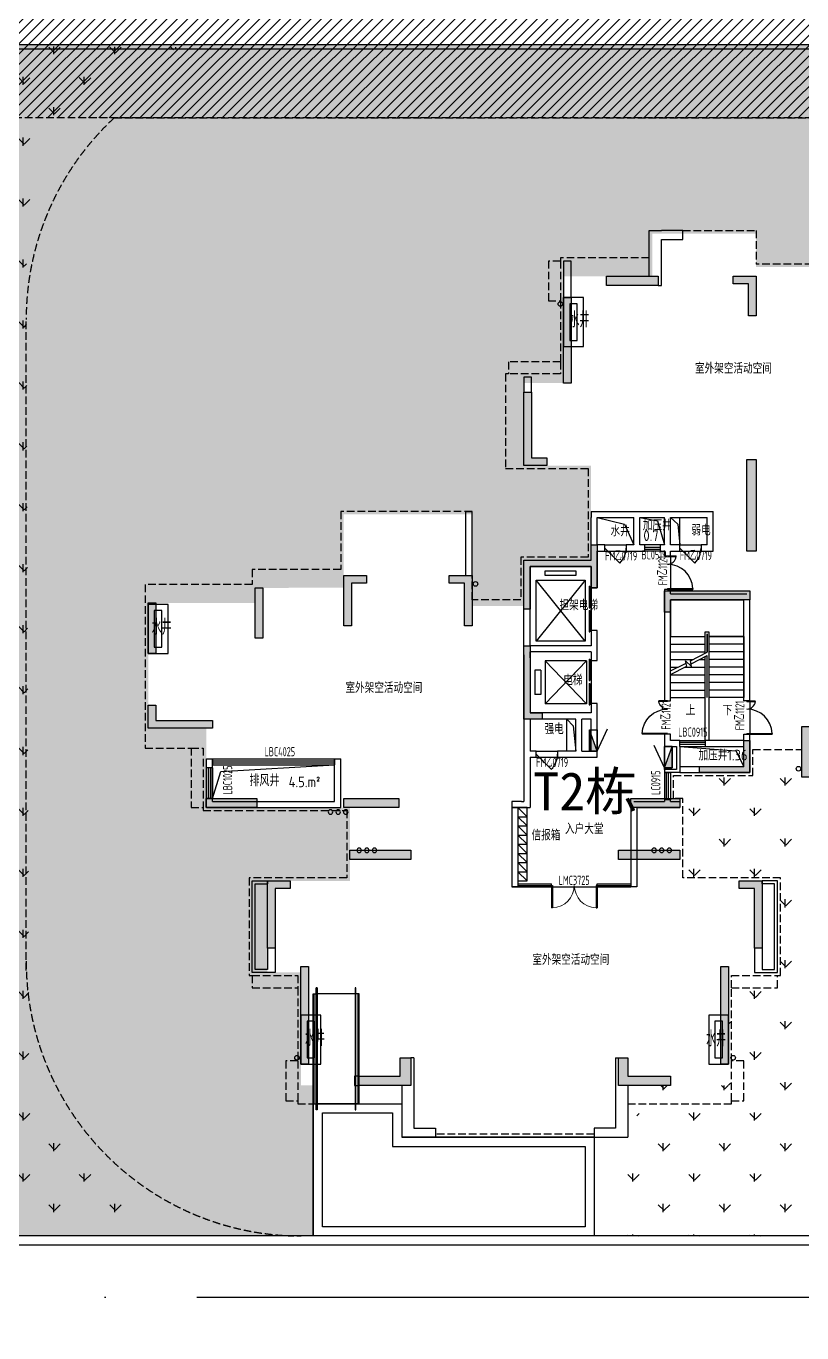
# Model space of a CAD drawing. Header units: millimetres. Extents: x 36720183 to 38160956, y 58934012 to 60388477.
# Drawn here: x 37301680 to 37327080, y 59343914 to 59386710 of the extents above; entities that cross this region are included whole.
import ezdxf

# ---------------------------------------------------------------- set-up
doc = ezdxf.new("R2010")
doc.units = ezdxf.units.MM
doc.header["$LTSCALE"] = 1000
doc.header["$MEASUREMENT"] = 0
for name, pattern in [('ACAD_ISO04W100', [30, 24, -3, 0, -3]), ('DASH', [0.35, 0.25, -0.1]), ('X-A7-L1-PLAN$0$DOTE', [2.42, 2, -0.2, 0.02, -0.2])]:
    doc.linetypes.add(name, pattern=pattern)
for name, color, linetype in [('@ 绿化', 8, 'Continuous'), ('@YL', 2, 'Continuous'), ('@扑救面填充', 8, 'Continuous'), ('@植草板', 8, 'Continuous'), ('C_Wall', 6, 'Continuous'), ('CURTWALL', 4, 'Continuous'), ('DIM_SYMB', 3, 'Continuous'), ('DL_道路中线_支路网_', 4, 'ACAD_ISO04W100'), ('DL_道路红线_支路网_', 1, 'Continuous'), ('EVTR', 2, 'Continuous'), ('j-建筑提资说明', 5, 'Continuous'), ('PUB_DIM', 3, 'Continuous'), ('PUB_TEXT', 7, 'Continuous'), ('RMJM - P1 - P - 120-1$0$文字说明', 7, 'Continuous'), ('S-提资-管井', 30, 'Continuous'), ('STAIR', 2, 'Continuous'), ('TEXT', 1, 'Continuous'), ('WALL', 4, 'Continuous'), ('WINDOW', 2, 'Continuous'), ('WINDOW_TEXT', 3, 'Continuous'), ('X-A4-4F-PLAN$0$水X-EQU', 1, 'Continuous'), ('X-A4-4F-PLAN$0$洞', 5, 'Continuous'), ('X-A7-L1-PLAN$0$dote', 1, 'X-A7-L1-PLAN$0$DOTE'), ('扑救面', 2, 'Continuous'), ('水管', 3, 'DASH'), ('线脚', 6, 'Continuous')]:
    doc.layers.add(name, color=color, linetype=linetype)
doc.styles.add('_TCH_DIM', font='SIMPLEX', dxfattribs={"bigfont": 'GBCBIG'})
doc.styles.add('RMJM - P1 - P - 120-1$0$RMJM_TEXT', font='ARIAL.TTF', dxfattribs={"height": 2.5})
doc.styles.get("Standard").update_dxf_attribs({"font": 'gbenor.shx', "bigfont": 'gbcbig.shx'})
pattern_1 = [(90, (0, 0), (-997.795475, 997.795475), [264.58066, -1731.01015]), (45, (0, 0), (-997.796155, 997.796155), [264.58066, -1146.51615]), (135, (0, 0), (-997.796155, -997.796155), [264.58066, -1146.51615])]

# ---------------------------------------------------------------- blocks, each defined once
blk = doc.blocks.new('SHUIGUAN')
at = {"layer": '水管', "linetype": 'Continuous'}
for centre in [(30008, -25749), (30258, -25749), (30508, -25749)]:
    blk.add_circle(centre, 75, dxfattribs=at)
blk = doc.blocks.new('X-A4-4F-PLAN$0$A$C331B4B6F')
at = {"layer": 'X-A4-4F-PLAN$0$水X-EQU'}
blk.add_hatch(color=256, dxfattribs=at).paths.add_polyline_path([(-208, -272), (258, -439), (-208, -439)])
blk.add_line((-208, -272), (279, -45), dxfattribs=at)
blk.add_lwpolyline([(-208, -272), (-208, -439), (258, -439), (258, -272)], close=True, dxfattribs=at)
at = {"layer": 'X-A4-4F-PLAN$0$洞'}
blk.add_lwpolyline([(-208, -272), (258, -439)], dxfattribs=at)
blk.add_lwpolyline([(-208, -272), (258, -439), (-208, -439)], close=True, dxfattribs=at)
blk = doc.blocks.new('$DorLib2D$00000225')
at = {"color": 0}
for p, q in [((0.475, -0.001), (0.475, 0.752)), ((0.475, 0.752), (0.5, 0.752)), ((0.5, -0.001), (0.5, 0.752)), ((-0.5, 0), (-0.5, 0.252)), ((-0.475, 0.252), (-0.5, 0.252)), ((-0.475, 0), (-0.475, 0.252)), ((-0.475, 0), (-0.5, 0)), ((0.475, -0.001), (0.5, -0.001))]:
    blk.add_line(p, q, dxfattribs=at)
for centre, radius, start, end in [((0.505, -0.002), 0.755, 92.2493, 179.7238), ((-0.501, 0.003), 0.251, 359.7899, 84.0974)]:
    blk.add_arc(centre, radius, start, end, dxfattribs=at)
blk = doc.blocks.new('$DORLIB2D$00000127')
at = {"color": 0, "linetype": 'Continuous'}
for p, q in [((-0.033, 0.795), (-0.533, 0.795)), ((-0.533, 0.795), (-0.533, 0.69)), ((-0.033, 0.69), (-0.533, 0.69)), ((-0.033, 0.795), (-0.033, 0.69)), ((0.033, 0.795), (0.033, 0.69)), ((0.533, 0.795), (0.033, 0.795)), ((0.533, 0.69), (0.033, 0.69)), ((0.533, 0.795), (0.533, 0.69)), ((0.5, 0.5), (-0.5, 0.5))]:
    blk.add_line(p, q, dxfattribs=at)
blk = doc.blocks.new('$DorLib2D$00000114')
at = {"color": 0}
blk.add_line((0.5, 0), (-0.207, 0.707), dxfattribs=at)
blk.add_arc((0.5, 0), 1, 135, 180, dxfattribs=at)
blk = doc.blocks.new('$TCHSYS$WIN2D')
for p, q in [((-0.5, 0.5), (0.5, 0.5)), ((0.5, 0.167), (-0.5, 0.167)), ((0.5, -0.167), (-0.5, -0.167)), ((-0.5, -0.5), (0.5, -0.5))]:
    blk.add_line(p, q)
blk = doc.blocks.new('$DorLib2D$00000002')
for p, q in [((-0.5, 0), (-0.5, 0.4875)), ((-0.475, 0.4875), (-0.5, 0.4875)), ((-0.475, 0), (-0.475, 0.4875)), ((0.475, 0), (0.475, 0.4875)), ((0.475, 0.4875), (0.5, 0.4875)), ((0.5, 0), (0.5, 0.4875)), ((-0.5, 0), (-0.475, 0)), ((0.5, 0), (0.475, 0))]:
    blk.add_line(p, q)
at = {"lineweight": 13}
for centre, start, end in [((-0.4875, 0), 0, 88.53072), ((0.4875, 0), 91.46928, 180)]:
    blk.add_arc(centre, 0.4875, start, end, dxfattribs=at)
blk = doc.blocks.new('S-3')
at = {"layer": 'S-提资-管井'}
for centre in [(1738635, 281226), (1751229, 280132), (1735854, 272058), (1746430, 266004), (1730012, 256539), (1744290, 256539)]:
    blk.add_circle(centre, 75, dxfattribs=at)
blk = doc.blocks.new('A$C4AD8658C')
at = {"layer": 'C_Wall'}
for points in [[(2500, 9500), (4200, 9500), (4200, 9200), (2500, 9200)], [(6650, 9500), (7400, 9500), (7400, 8200), (7150, 8200), (7150, 9250), (6650, 9250)], [(1100, 6000), (1100, 8800), (1350, 8800), (1350, 6000)], [(10400, 8400), (12100, 8400), (12100, 8100), (10400, 8100)], [(13250, 4900), (13250, 7700), (13500, 7700), (13500, 4900)], [(550, 3300), (-200, 3300), (-200, 5700), (50, 5700), (50, 3550), (550, 3550)], [(14800, 4600), (14800, 2200), (14200, 2200), (14200, 2450), (14550, 2450), (14550, 4600)], [(7100, 500), (7100, 3500), (7400, 3500), (7400, 500)], [(-200, 200), (2000, 200), (2000, 700), (2200, 700), (2200, 0), (2200, -700), (2000, -700), (2000, 0), (0, 0), (0, -1400), (-200, -1400)], [(13750, 450), (13100, 450), (13100, -950), (12850, -950), (12850, 700), (13750, 700)], [(15950, 700), (17600, 700), (17600, 450), (15950, 450)], [(-5350, -550), (-5850, -550), (-5850, -1950), (-6100, -1950), (-6100, -300), (-5350, -300)], [(-2150, -1950), (-2150, -550), (-2650, -550), (-2650, -300), (-1900, -300), (-1900, -1950)], [(-9000, -2350), (-9000, -700), (-8750, -700), (-8750, -2350)], [(7200, -1100), (4600, -1100), (4600, -1500), (4400, -1500), (4400, -800), (7200, -800)], [(-12500, -2850), (-12500, -1200), (-12250, -1200), (-12250, -2850)], [(19250, -3550), (19250, -2150), (18750, -2150), (18750, -1900), (19500, -1900), (19500, -3550)], [(400, -5000), (-200, -5000), (-200, -2600), (0, -2600), (0, -4800), (400, -4800)], [(-10400, -5300), (-12500, -5300), (-12500, -4550), (-12250, -4550), (-12250, -5050), (-10400, -5050)], [(19250, -6000), (19250, -4350), (19500, -4350), (19500, -6000)], [(15750, -6400), (15750, -4750), (16000, -4750), (16000, -6400)], [(9650, -6900), (8900, -6900), (8900, -5250), (9150, -5250), (9150, -6650), (9650, -6650)], [(13100, -5250), (13100, -6900), (12350, -6900), (12350, -6650), (12850, -6650), (12850, -5250)], [(7200, -5700), (7200, -6750), (5550, -6750), (5550, -6550), (7000, -6550), (7000, -5700)], [(-10600, -7600), (-8950, -7600), (-8950, -7900), (-10600, -7900)], [(-6100, -7600), (-4300, -7600), (-4300, -7900), (-6100, -7900)], [(3300, -7600), (4900, -7600), (4900, -7900), (3300, -7900)], [(-5900, -9300), (-3900, -9300), (-3900, -9600), (-5900, -9600)], [(2900, -9300), (4900, -9300), (4900, -9600), (2900, -9600)], [(-7850, -10550), (-8350, -10550), (-8350, -12500), (-8600, -12500), (-8600, -10300), (-7850, -10300)], [(7350, -12500), (7350, -10550), (6850, -10550), (6850, -10300), (7600, -10300), (7600, -12500)], [(-7500, -16300), (-7500, -13100), (-7250, -13100), (-7250, -16300)], [(6250, -16300), (6250, -13100), (6500, -13100), (6500, -16300)], [(-3900, -16100), (-3900, -17000), (-5600, -17000), (-5600, -16700), (-4250, -16700), (-4250, -16100)], [(3200, -16100), (3200, -16700), (4600, -16700), (4600, -17000), (2900, -17000), (2900, -16100)]]:
    blk.add_hatch(color=256, dxfattribs=at).paths.add_polyline_path(points)
for points in [[(2500, 9500), (4200, 9500), (4200, 9200), (2500, 9200)], [(6650, 9500), (7400, 9500), (7400, 8200), (7150, 8200), (7150, 9250), (6650, 9250)], [(1100, 6000), (1100, 8800), (1350, 8800), (1350, 6000)], [(10400, 8400), (12100, 8400), (12100, 8100), (10400, 8100)], [(13250, 4900), (13250, 7700), (13500, 7700), (13500, 4900)], [(550, 3300), (-200, 3300), (-200, 5700), (50, 5700), (50, 3550), (550, 3550)], [(14800, 4600), (14800, 2200), (14200, 2200), (14200, 2450), (14550, 2450), (14550, 4600)], [(7100, 500), (7100, 3500), (7400, 3500), (7400, 500)], [(-200, 200), (2000, 200), (2000, 700), (2200, 700), (2200, 0), (2200, -700), (2000, -700), (2000, 0), (0, 0), (0, -1400), (-200, -1400)], [(13750, 450), (13100, 450), (13100, -950), (12850, -950), (12850, 700), (13750, 700)], [(15950, 700), (17600, 700), (17600, 450), (15950, 450)], [(-5350, -550), (-5850, -550), (-5850, -1950), (-6100, -1950), (-6100, -300), (-5350, -300)], [(-2150, -1950), (-2150, -550), (-2650, -550), (-2650, -300), (-1900, -300), (-1900, -1950)], [(-9000, -2350), (-9000, -700), (-8750, -700), (-8750, -2350)], [(7200, -1100), (4600, -1100), (4600, -1500), (4400, -1500), (4400, -800), (7200, -800)], [(-12500, -2850), (-12500, -1200), (-12250, -1200), (-12250, -2850)], [(19250, -3550), (19250, -2150), (18750, -2150), (18750, -1900), (19500, -1900), (19500, -3550)], [(400, -5000), (-200, -5000), (-200, -2600), (0, -2600), (0, -4800), (400, -4800)], [(-10400, -5300), (-12500, -5300), (-12500, -4550), (-12250, -4550), (-12250, -5050), (-10400, -5050)], [(19250, -6000), (19250, -4350), (19500, -4350), (19500, -6000)], [(15750, -6400), (15750, -4750), (16000, -4750), (16000, -6400)], [(9650, -6900), (8900, -6900), (8900, -5250), (9150, -5250), (9150, -6650), (9650, -6650)], [(13100, -5250), (13100, -6900), (12350, -6900), (12350, -6650), (12850, -6650), (12850, -5250)], [(7200, -5700), (7200, -6750), (5550, -6750), (5550, -6550), (7000, -6550), (7000, -5700)], [(-10600, -7600), (-8950, -7600), (-8950, -7900), (-10600, -7900)], [(-6100, -7600), (-4300, -7600), (-4300, -7900), (-6100, -7900)], [(3300, -7600), (4900, -7600), (4900, -7900), (3300, -7900)], [(-5900, -9300), (-3900, -9300), (-3900, -9600), (-5900, -9600)], [(2900, -9300), (4900, -9300), (4900, -9600), (2900, -9600)], [(-7850, -10550), (-8350, -10550), (-8350, -12500), (-8600, -12500), (-8600, -10300), (-7850, -10300)], [(7350, -12500), (7350, -10550), (6850, -10550), (6850, -10300), (7600, -10300), (7600, -12500)], [(-7500, -16300), (-7500, -13100), (-7250, -13100), (-7250, -16300)], [(6250, -16300), (6250, -13100), (6500, -13100), (6500, -16300)], [(-3900, -16100), (-3900, -17000), (-5600, -17000), (-5600, -16700), (-4250, -16700), (-4250, -16100)], [(3200, -16100), (3200, -16700), (4600, -16700), (4600, -17000), (2900, -17000), (2900, -16100)]]:
    blk.add_lwpolyline(points, close=True, dxfattribs=at)
blk = doc.blocks.new('T2T3scpm')
at = {"color": 6}
for p, q in [((126875, 35156), (127715, 35156)), ((127715, 35089), (126875, 35089)), ((127715, 35022), (126875, 35022)), ((126875, 34956), (127715, 34956)), ((121576, 32956), (121876, 32656)), ((121576, 32656), (121876, 32356)), ((121576, 32656), (121876, 32656)), ((121576, 32356), (121876, 32056)), ((121576, 32356), (121876, 32356)), ((121576, 32056), (121876, 31756)), ((121576, 32056), (121876, 32056)), ((121576, 31756), (121876, 31456)), ((121576, 31756), (121876, 31756)), ((121576, 31456), (121876, 31156)), ((121576, 31456), (121876, 31456)), ((121576, 31156), (121876, 30856)), ((121576, 31156), (121876, 31156)), ((121576, 30856), (121876, 30556)), ((121576, 30856), (121876, 30856))]:
    blk.add_line(p, q, dxfattribs=at)
at = {"color": 6, "extrusion": (0, 0, -1)}
for p, q in [((126375, 34106), (126375, 33206)), ((126442, 33206), (126442, 34106)), ((126509, 33206), (126509, 34106)), ((126575, 34106), (126575, 33206))]:
    blk.add_line(p, q, dxfattribs=at)
at = {"color": 6}
blk.add_lwpolyline([(121876, 32956), (121576, 32956), (121576, 30556), (121876, 30556), (121876, 32956)], dxfattribs=at)
at = {"layer": '@YL', "color": 6, "ltscale": 0.2}
blk.add_lwpolyline([(111576, 33256), (111856, 34137), (115575, 34351)], dxfattribs=at)
at = {"layer": 'CURTWALL', "color": 6}
for p, q in [((111376, 34256), (111376, 33256)), ((111576, 34256), (111376, 34256)), ((111442, 34256), (111442, 33256)), ((111509, 34256), (111509, 33256)), ((111576, 34551), (115575, 34551)), ((111576, 34551), (111576, 34351)), ((111576, 34484), (115575, 34484)), ((111576, 34418), (115575, 34418)), ((111576, 34351), (115575, 34351)), ((111576, 34256), (111576, 33256)), ((115575, 34551), (115575, 34351)), ((111576, 33256), (111376, 33256))]:
    blk.add_line(p, q, dxfattribs=at)
at = {"layer": 'DIM_SYMB', "color": 6}
for points in [[(128375, 36431, 0, 0, 0), (128375, 39156, 0, 0, 0), (127175, 39156, 0, 0, 0), (127175, 38106, 80, 0, 0), (127175, 37806, 0, 0, 0)], [(127175, 36431, 0, 0, 0), (127175, 37256, 80, 0, 0), (127175, 37556, 0, 0, 0)]]:
    blk.add_lwpolyline(points, format="xyseb", dxfattribs=at)
at = {"layer": 'EVTR', "color": 6}
for p, q in [((122475, 40556), (122475, 40706)), ((122475, 40706), (123475, 40706)), ((123475, 40706), (123475, 40556)), ((122175, 38406), (122175, 40406)), ((122175, 40406), (123775, 40406)), ((123775, 40406), (122175, 38406)), ((123775, 38406), (122175, 40406)), ((123475, 40556), (122475, 40556)), ((123775, 40406), (123775, 38406)), ((123775, 38406), (122175, 38406)), ((122475, 37756, 9375), (123825, 36356, 9375)), ((123825, 37756, 9375), (122475, 36356, 9375)), ((123825, 37756, 9375), (122475, 37756, 9375)), ((122475, 37756, 9375), (122475, 36356, 9375)), ((123825, 37756, 9375), (123825, 36356, 9375)), ((122131, 37456, 9375), (122131, 36656, 9375)), ((122331, 37456, 9375), (122131, 37456, 9375)), ((122331, 37456, 9375), (122331, 36656, 9375)), ((122331, 36656, 9375), (122131, 36656, 9375)), ((123825, 36356, 9375), (122475, 36356, 9375))]:
    blk.add_line(p, q, dxfattribs=at)
at = {"layer": 'PUB_DIM', "color": 6}
for points in [[(124175, 42456), (125071, 42233), (125375, 41556)], [(125575, 42456), (126146, 42348), (126375, 41556)], [(126575, 42456), (126813, 42233), (126875, 41556)], [(123175, 35854), (123385, 35632), (123475, 34806)], [(126875, 34956), (128709, 34809), (128975, 34306)]]:
    blk.add_lwpolyline(points, dxfattribs=at)
at = {"layer": 'STAIR', "color": 6}
for p, q in [((126575, 41201), (126575, 40101)), ((128975, 39756), (126575, 39756)), ((126575, 39756), (126575, 38556)), ((128975, 38556), (128975, 39756)), ((126575, 37429), (126575, 38556)), ((126575, 38556), (127715, 38556)), ((126575, 38556), (127715, 38556)), ((127775, 38045), (127775, 38646)), ((127775, 38646), (127775, 38646)), ((127775, 38646), (127775, 38045)), ((127775, 38045), (127775, 38556)), ((128975, 38556), (127835, 38556)), ((127835, 38556), (128975, 38556)), ((128975, 38556), (128975, 36556)), ((126575, 38306), (127715, 38306)), ((128975, 38306), (127835, 38306)), ((126575, 38056), (127715, 38056)), ((126575, 37806), (127310, 37806)), ((126575, 37429), (127085, 37690)), ((127106, 37589), (127069, 37764)), ((127069, 37764), (127266, 37581)), ((127227, 37763), (127775, 38045)), ((127266, 37581), (127227, 37763)), ((127249, 37662), (127775, 37932)), ((127529, 37806), (127715, 37806)), ((127775, 36556), (127775, 37932)), ((128975, 38056), (127835, 38056)), ((128975, 37806), (127835, 37806)), ((126575, 37317), (127106, 37589)), ((126575, 37556), (126822, 37556)), ((126575, 36556), (126575, 37317)), ((126575, 37306), (127715, 37306)), ((127041, 37556), (127715, 37556)), ((128975, 37556), (127835, 37556)), ((128975, 37306), (127835, 37306)), ((126575, 37056), (127715, 37056)), ((126575, 36806), (127715, 36806)), ((128975, 37056), (127835, 37056)), ((128975, 36806), (127835, 36806)), ((126575, 36556), (127715, 36556)), ((127775, 36556), (127775, 36556)), ((128975, 36556), (127835, 36556)), ((129175, 36456), (129176, 35356)), ((122675, 30356), (124175, 30356))]:
    blk.add_line(p, q, dxfattribs=at)
at = {"layer": 'WALL', "color": 6}
for p, q in [((125875, 50356), (125875, 51856)), ((125875, 51856), (126275, 51856)), ((126975, 51856), (126275, 51856)), ((126975, 51556), (126975, 51856)), ((126275, 50056), (126275, 51556)), ((126275, 51556), (126975, 51556)), ((123076, 50856), (123075, 49656)), ((123325, 50856), (123076, 50856)), ((123325, 49656), (123325, 50856)), ((119875, 40555), (119875, 42655)), ((119875, 42655), (120075, 42655)), ((120075, 40555), (120075, 42655)), ((123975, 42656), (124075, 42656)), ((123975, 42656), (123975, 42456)), ((123975, 42456), (123975, 42456)), ((123975, 41456), (123975, 42456)), ((124075, 42656), (125375, 42656)), ((124175, 41556), (124175, 42456)), ((124175, 42456), (125375, 42456)), ((125375, 42656), (126475, 42656)), ((125375, 41556), (125375, 42456)), ((125575, 42456), (126375, 42456)), ((125575, 41556), (125575, 42456)), ((126375, 41556), (126375, 42456)), ((126475, 42656), (127975, 42656)), ((126575, 41556), (126575, 42456)), ((126575, 42456), (127775, 42456)), ((126875, 41556), (126875, 42456)), ((127775, 41556), (127775, 42456)), ((127975, 41356), (127975, 42656)), ((124423, 41556), (124175, 41556)), ((124423, 41356), (124423, 41556)), ((125375, 41556), (125123, 41556)), ((125123, 41556), (125123, 41356)), ((125731, 41556), (125575, 41556)), ((125731, 41356), (125731, 41556)), ((126375, 41556), (126231, 41556)), ((126231, 41556), (126231, 41356)), ((126875, 41556), (126575, 41556)), ((126875, 41356), (126875, 41556)), ((127775, 41556), (127575, 41556)), ((127575, 41556), (127575, 41356)), ((123975, 41056), (123975, 41456)), ((124175, 41356), (124423, 41356)), ((124175, 40948), (124175, 41356)), ((125123, 41356), (125475, 41356)), ((125475, 41356), (125731, 41356)), ((126231, 41356), (126375, 41356)), ((126375, 41356), (126375, 41201)), ((126375, 41201), (126575, 41201)), ((126575, 41356), (126875, 41356)), ((126575, 41201), (126575, 41356)), ((127575, 41356), (127975, 41356)), ((121775, 41056), (123975, 41056)), ((121775, 38156), (121775, 41056)), ((121975, 40856), (123975, 40856)), ((121975, 38256), (121975, 40856)), ((123975, 40856), (123975, 40156)), ((124175, 40156), (124175, 40956)), ((123975, 40156), (124175, 40156)), ((126575, 40101), (126375, 40101)), ((126375, 40101), (126375, 39856)), ((126375, 39856), (126375, 36456)), ((126575, 39956), (126575, 40101)), ((126575, 39956), (129075, 39956)), ((126575, 39756), (128975, 39756)), ((126575, 36456), (126575, 39756)), ((128975, 36656), (128975, 39756)), ((129175, 36456), (129175, 39756)), ((124175, 38756), (123975, 38756)), ((123975, 38756), (123975, 38256)), ((124175, 38156), (124175, 38756)), ((127715, 38014), (127715, 38706)), ((127715, 38706), (127835, 38706)), ((127835, 38706), (127835, 35156)), ((121775, 37956), (121775, 38156)), ((123975, 38256), (121975, 38256)), ((124175, 37767), (124175, 38156)), ((121775, 37956), (121775, 35956)), ((123975, 38056), (121975, 38056)), ((121975, 37856), (121975, 38056)), ((121975, 37845), (121975, 36056)), ((123975, 38056), (123975, 37767)), ((123975, 37767), (124175, 37767)), ((127715, 35156), (127715, 37902)), ((126375, 36456), (126575, 36456)), ((128975, 36456), (128975, 36656)), ((129175, 36456), (128975, 36456)), ((121775, 35956), (121775, 33156)), ((123575, 36056), (121975, 36056)), ((123975, 36056), (123575, 36056)), ((124175, 36367), (123975, 36367)), ((123975, 36367), (123975, 36056)), ((124175, 35947), (124175, 36367)), ((124175, 34706), (124175, 35956)), ((123475, 35856), (121975, 35856)), ((121975, 35856), (121975, 34806)), ((123175, 34806), (123175, 35856)), ((123475, 34806), (123475, 35856)), ((123975, 35856), (123675, 35856)), ((123675, 34806), (123675, 35856)), ((123975, 34806), (123975, 35856)), ((126375, 35356), (126375, 34956)), ((126575, 35356), (126375, 35356)), ((126575, 35156), (126575, 35356)), ((126875, 35156), (126575, 35156)), ((126875, 34956), (126875, 35156)), ((128975, 35156), (127715, 35156)), ((127715, 35156), (127715, 34956)), ((128975, 35356), (129175, 35356)), ((128975, 35156), (128975, 35356)), ((129175, 35056), (129175, 35356)), ((122175, 34806), (121975, 34806)), ((122175, 34606), (122175, 34806)), ((123475, 34806), (122875, 34806)), ((122875, 34806), (122875, 34606)), ((123675, 34806), (123975, 34806)), ((124175, 34606), (124175, 34706)), ((126375, 34956), (126775, 34956)), ((127715, 34956), (128975, 34956)), ((128975, 34306), (128975, 34956)), ((129175, 34106), (129175, 35056)), ((111376, 32956), (111376, 34551)), ((111376, 34551), (111576, 34551)), ((111576, 33156), (111576, 34551)), ((115575, 33156), (115575, 34551)), ((115575, 34551), (115775, 34551)), ((115775, 32956), (115775, 34551)), ((121975, 34606), (122175, 34606)), ((121975, 34606), (121975, 32956)), ((122875, 34606), (123575, 34606)), ((123575, 34606), (123975, 34606)), ((123975, 34606), (124175, 34606)), ((126875, 34306), (128975, 34306)), ((126875, 34306), (126875, 34106)), ((126375, 34206), (126375, 34106)), ((126375, 34106), (126375, 34106)), ((126375, 34106), (126575, 34106)), ((126575, 34106), (126375, 34106)), ((126375, 34106), (126575, 34106)), ((126575, 34106), (126575, 34106)), ((126875, 34106), (129175, 34106)), ((111376, 32956), (115775, 32956)), ((111576, 33156), (115575, 33156)), ((121475, 33156), (121375, 33156)), ((121375, 33156), (121375, 32956)), ((121375, 32956), (121975, 32956)), ((121375, 32956), (121375, 30356)), ((121575, 32956), (121375, 32956)), ((121697, 33156), (121475, 33156)), ((121575, 32956), (121697, 32956)), ((121575, 32956), (121575, 30356)), ((121697, 33156), (121775, 33156)), ((125275, 32956), (125275, 30356)), ((125475, 32956), (125275, 32956)), ((125375, 33156), (126375, 33156)), ((125475, 32956), (126475, 32956)), ((125475, 32956), (125475, 30356)), ((126575, 33206), (126375, 33206)), ((126375, 33206), (126375, 33156)), ((126475, 32956), (126875, 32956)), ((126575, 33156), (126575, 33206)), ((126575, 33156), (126875, 33156)), ((126875, 33156), (126875, 32956)), ((112875, 30556), (113375, 30556)), ((112875, 27556), (112875, 30556)), ((112975, 30456), (113375, 30456)), ((112975, 27656), (112975, 30456)), ((113375, 30556), (113375, 30456)), ((130076, 30556), (129576, 30556)), ((129576, 30456), (129576, 30556)), ((129976, 30456), (129576, 30456)), ((129976, 27656), (129976, 30456)), ((130076, 27556), (130076, 30556)), ((121575, 30356), (121375, 30356)), ((125475, 30356), (125275, 30356)), ((113375, 28356), (113375, 27656)), ((113625, 28356), (113375, 28356)), ((113625, 28356), (113625, 27556)), ((129325, 28356), (129325, 27556)), ((129575, 28356), (129325, 28356)), ((129575, 28356), (129575, 27656)), ((113625, 27556), (112875, 27556)), ((113375, 27656), (112975, 27656)), ((129325, 27556), (130076, 27556)), ((129575, 27656), (129976, 27656)), ((118175, 24756), (118075, 24756)), ((118175, 24756), (118175, 22456)), ((124775, 24756), (124775, 22456)), ((124775, 24756), (124876, 24756)), ((117775, 23856), (117775, 22156)), ((125175, 23856), (125175, 22156)), ((118175, 22456), (118875, 22456)), ((118875, 22456), (118875, 22156)), ((124775, 22456), (124075, 22456)), ((124075, 22456), (124075, 22156)), ((118875, 22156), (117775, 22156)), ((124075, 22156), (125175, 22156))]:
    blk.add_line(p, q, dxfattribs=at)
for points in [[(123076, 48056), (123726, 48056), (123726, 49656), (123076, 49656)], [(123273, 48256), (123523, 48256), (123523, 49456), (123273, 49456)], [(109475, 38006), (110125, 38006), (110125, 39606), (109475, 39606)], [(109673, 38206), (109923, 38206), (109923, 39406), (109673, 39406)], [(126775, 34956), (126775, 34206), (126375, 34206), (126375, 34956)], [(114475, 24556), (115125, 24556), (115125, 26156), (114475, 26156)], [(127826, 24556), (128476, 24556), (128476, 26156), (127826, 26156)], [(114673, 24756), (114923, 24756), (114923, 25956), (114673, 25956)], [(128023, 24756), (128273, 24756), (128273, 25956), (128023, 25956)]]:
    blk.add_lwpolyline(points, close=True, dxfattribs=at)
for points in [[(126175, 50056), (126275, 50056)], [(122025, 46556), (122025, 47056), (121776, 47056), (121776, 46556)], [(126875, 34956), (126875, 34106), (126575, 34106)], [(116375, 24156), (116226, 24156), (116226, 23856), (116375, 23856)]]:
    blk.add_lwpolyline(points, dxfattribs=at)
at = {"layer": 'WINDOW', "color": 6}
for p, q in [((124423, 41556), (125123, 41556)), ((126875, 41556), (127575, 41556)), ((124423, 41356), (125123, 41356)), ((126875, 41356), (127575, 41356)), ((122175, 34806), (122875, 34806)), ((122175, 34606), (122875, 34606)), ((122675, 30356), (122675, 30456)), ((124175, 30356), (124175, 30456))]:
    blk.add_line(p, q, dxfattribs=at)
at = {"layer": 'WINDOW', "color": 6, "linetype": 'DASH'}
blk.add_line((124076, 22256), (118876, 22256), dxfattribs=at)
for points in [[(122975, 50856), (122575, 50856), (122575, 49556), (122975, 49556)], [(122975, 47556), (121275, 47556), (121275, 47156)], [(110875, 34906), (110875, 32956), (111275, 32956)], [(112875, 27456), (112875, 27056), (114375, 27056)], [(128575, 27056), (130075, 27056), (130075, 27456)], [(114375, 24656), (113975, 24656), (113975, 23356), (114375, 23356)], [(128575, 23356), (128975, 23356), (128975, 24656), (128575, 24656)]]:
    blk.add_lwpolyline(points, dxfattribs=at)
at = {"layer": 'WINDOW', "color": 6}
for points in [[(121375, 32956), (121375, 30356), (122675, 30356)], [(121576, 30456), (122675, 30456)], [(121576, 30406), (122675, 30406)], [(124175, 30456), (125275, 30456)], [(124175, 30406), (125275, 30406)], [(124175, 30356), (125275, 30356)]]:
    blk.add_lwpolyline(points, dxfattribs=at)
at = {"layer": 'X-A7-L1-PLAN$0$dote', "color": 6, "linetype": 'ByBlock'}
for p, q in [((115000, 27056), (114975, 27056)), ((114975, 23256), (114975, 27056)), ((116276, 27056), (116251, 27056)), ((114875, 23256), (114875, 26856)), ((114875, 26856), (114975, 26856)), ((114905, 23256), (114905, 26856)), ((116251, 26856), (115000, 26856)), ((116376, 26856), (116276, 26856)), ((116345, 23256), (116346, 26856)), ((116375, 23256), (116376, 26856)), ((114875, 23256), (114975, 23256)), ((116251, 23256), (115000, 23256)), ((116375, 23256), (116276, 23256))]:
    blk.add_line(p, q, dxfattribs=at)
for points in [[(115000, 27056), (115000, 23057), (114975, 23057), (114975, 27056)], [(116251, 27056), (116251, 23057), (116276, 23057), (116276, 27056)]]:
    blk.add_lwpolyline(points, dxfattribs=at)
at = {"layer": '线脚', "color": 6, "linetype": 'DASH'}
for points in [[(126975, 51855), (129375, 51855), (129375, 50755)], [(125875, 50956), (122975, 50956), (122975, 50856)], [(122975, 50856), (122975, 49556)], [(131575, 50755), (129375, 50755)], [(122975, 49556), (122975, 47556)], [(122975, 47556), (122975, 47156), (121275, 47156)], [(121175, 47156), (121175, 44056), (123875, 44056), (123875, 41156), (121675, 41156), (121675, 39756), (120075, 39756), (120075, 42656), (115775, 42656), (115775, 40756), (112875, 40756), (112875, 40256), (109375, 40256), (109375, 34906), (110875, 34906)], [(110875, 34906), (111275, 34906), (111275, 32956)], [(130075, 27456), (130175, 27456), (130175, 30656), (126975, 30656), (126975, 33256), (126675, 33256), (126675, 34006), (129275, 34006), (129275, 34856), (130876, 34856)], [(111275, 32956), (111275, 32856), (115975, 32856), (115975, 30656), (112775, 30656), (112775, 27456)], [(112875, 27456), (114375, 27456), (114375, 27056)], [(128575, 27056), (128575, 27456), (130075, 27456)], [(114375, 27056), (114375, 24656)], [(128575, 24656), (128575, 27056)], [(114375, 24656), (114375, 23356)], [(128575, 23356), (128575, 24656)], [(114375, 23356), (114375, 23256), (117775, 23256)], [(125175, 23256), (128575, 23256), (128575, 23356)]]:
    blk.add_lwpolyline(points, dxfattribs=at)
at = {"layer": '线脚', "color": 6}
for points in [[(121275, 47156), (121175, 47156)], [(112775, 27456), (112875, 27456)]]:
    blk.add_lwpolyline(points, dxfattribs=at)
at = {"color": 6, "extrusion": (0, 0, -1), "zscale": -1}
for p in [(-145949, 58561), (-146890, 57304), (-156544, 57304)]:
    blk.add_blockref('SHUIGUAN', p, dxfattribs=at)
at = {"layer": 'S-提资-管井', "color": 6}
blk.add_blockref('S-3', (-1615665, -231777), dxfattribs=at)
at = {"layer": 'WINDOW', "color": 6}
blk.add_blockref('A$C4AD8658C', (121975, 40856), dxfattribs=at)
at = {"layer": 'WINDOW', "color": 6, "xscale": -500, "yscale": 200, "zscale": -500}
blk.add_blockref('$TCHSYS$WIN2D', (125981, 41456), dxfattribs=at)
at = {"layer": 'WINDOW', "color": 6}
for name, p, xscale, yscale, zscale, rotation in [('$DorLib2D$00000114', (124773, 41456), 700.0000000000001, 700.0000000000001, -700.0000000000001, 180), ('$DorLib2D$00000225', (126479, 40651), 1100, 1100, 1100, 270), ('$DorLib2D$00000114', (127225, 41456), 700.0000000000001, 700.0000000000001, -700.0000000000001, 180), ('$DORLIB2D$00000127', (124075, 39456), 1400, 200, 1400, 90), ('$DORLIB2D$00000127', (124075, 37067), 1400, 200, 1400, 90), ('$DorLib2D$00000225', (126475, 35906), -1100, 1100, -1100, 90), ('$DorLib2D$00000225', (129075, 35906), 1100, 1100, -1100, 270), ('$DorLib2D$00000114', (122525, 34706), 700.0000000000001, 700.0000000000001, -700.0000000000001, 180), ('$DorLib2D$00000002', (123425, 30406), 1500, 1500, -1500, 180)]:
    blk.add_blockref(name, p, dxfattribs=dict(at, xscale=xscale, yscale=yscale, zscale=zscale, rotation=rotation))
at = {"layer": 'X-A4-4F-PLAN$0$水X-EQU', "color": 6, "yscale": 1.5, "zscale": 1.5}
for p, xscale, rotation in [((124584, 35118), -1.500000000043358, 269.999564361997), ((125967, 34568), 1.5, 90)]:
    blk.add_blockref('X-A4-4F-PLAN$0$A$C331B4B6F', p, dxfattribs=dict(at, xscale=xscale, rotation=rotation))
at = {"layer": 'j-建筑提资说明', "color": 6, "insert": (114070, 33972), "char_height": 350, "width": 1209.23, "attachment_point": 1}
blk.add_mtext('4.5.m²', dxfattribs=at)
at = {"layer": 'PUB_TEXT', "color": 6, "style": '_TCH_DIM', "width": 0.705882}
for p in [(123266, 48682), (109586, 38614), (114607, 25149), (127740, 25131)]:
    blk.add_text('水井', height=511.8, dxfattribs=at).set_placement(p)
at = {"layer": 'PUB_TEXT', "color": 6, "style": '_TCH_DIM'}
for s, p in [('上', (127071, 35976)), ('下', (128281, 35976))]:
    blk.add_text(s, height=338, dxfattribs=at).set_placement(p)
at = {"layer": 'PUB_TEXT', "color": 6}
blk.add_text('排风井', height=385.8, dxfattribs=at).set_placement((112788, 33653))
at = {"layer": 'RMJM - P1 - P - 120-1$0$文字说明', "color": 6, "insert": (125488, 34114), "char_height": 1250, "width": 25500, "attachment_point": 3, "style": 'RMJM - P1 - P - 120-1$0$RMJM_TEXT'}
blk.add_mtext('{\\fSimSun|b0|i0|c134|p2;T2栋}', dxfattribs=at)
at = {"layer": 'TEXT', "color": 6}
for s, p in [('室外架空活动空间', (127375, 47168)), ('加压井', (125668, 42032)), ('水井', (124611, 41841)), ('0.7', (125688, 41687)), ('弱电', (127258, 41870)), ('担架电梯', (122941, 39416, -9375)), ('电梯', (123064, 36959)), ('室外架空活动空间', (115930, 36707)), ('强电', (122448, 35358)), ('加压井1.36', (127490, 34497)), ('信报箱', (122024, 31880)), ('入户大堂', (123121, 32089)), ('室外架空活动空间', (122052, 27802))]:
    blk.add_text(s, height=350, dxfattribs=at).set_placement(p)
at = {"layer": 'WINDOW_TEXT', "color": 6, "width": 0.7}
for s, p in [('FM乙0719', (124435, 41046)), ('BC0519', (125625, 41082)), ('FM乙0719', (126882, 41061)), ('LBC0915', (126827, 35278, -131250)), ('LBC4025', (113283, 34636)), ('FM乙0719', (122174, 34286)), ('LMC3725', (122911, 30424))]:
    blk.add_text(s, height=300, dxfattribs=at).set_placement(p)
for s, p in [('FM乙1121', (126472, 40233)), ('FM乙1121', (126580, 35506)), ('FM乙1121', (128993, 35491)), ('LBC1025', (112222, 33384)), ('LC0915', (126241, 33373))]:
    blk.add_text(s, height=300, rotation=90, dxfattribs=at).set_placement(p)

msp = doc.modelspace()

# ---------------------------------------------------------------- hatches: boundary and pattern name
at = {"layer": '@ 绿化', "linetype": 'Continuous'}
h = msp.add_hatch(dxfattribs=at)
h.set_pattern_fill('GRASS', color=256, scale=500, style=0)
h.set_pattern_definition(pattern_1)
edge = h.paths.add_edge_path()
edge.add_line((37217119, 59335836), (37223932, 59334517))
edge.add_arc((37228396, 59335084), 4500, 35.7009, 187.2319, ccw=False)
edge.add_arc((37218578, 59342300), 14233, 341.1851, 390.8676)
edge.add_arc((37240470, 59355385), 11272, 113.8005, 210.8676, ccw=False)
edge.add_arc((37232079, 59374411), 9522, 293.8005, 402.5476)
edge.add_arc((37239934, 59387295), 6500, 90, 262.5783, ccw=False)
edge.add_line((37239934, 59393795), (37254746, 59386274))
edge.add_line((37254746, 59386274), (37257980, 59389006))
edge.add_line((37257980, 59389006), (37261065, 59391356))
edge.add_line((37261065, 59391356), (37268225, 59392102))
edge.add_line((37268225, 59392102), (37268225, 59394602))
edge.add_line((37268225, 59394602), (37308225, 59394602))
edge.add_line((37308225, 59394602), (37308225, 59392102))
edge.add_line((37308225, 59392102), (37316309, 59392102))
edge.add_line((37316309, 59392102), (37311741, 59396635))
edge.add_line((37311741, 59396635), (37284849, 59397181))
edge.add_line((37284849, 59397181), (37284849, 59402782))
edge.add_line((37284849, 59402782), (37310149, 59402316))
edge.add_line((37310149, 59402316), (37312700, 59402159))
edge.add_arc((37305436, 59385237), 18416, 34.8847, 66.7682, ccw=False)
edge.add_arc((37326650, 59400027), 7445, 214.8847, 238.0961)
edge.add_arc((37328376, 59402800), 10712, 238.0961, 267.1565)
edge.add_line((37327845, 59392102), (37327845, 59394602))
edge.add_line((37327845, 59394602), (37357845, 59394602))
edge.add_line((37357845, 59394602), (37357845, 59392102))
edge.add_line((37357845, 59392102), (37364847, 59392102))
edge.add_line((37364847, 59392102), (37360783, 59396039))
edge.add_line((37360783, 59396039), (37333926, 59396576))
edge.add_line((37333926, 59396576), (37333926, 59402177))
edge.add_line((37333926, 59402177), (37359226, 59401711))
edge.add_line((37359226, 59401711), (37360821, 59401687))
edge.add_arc((37360146, 59393500), 8214, 36.6623, 85.287, ccw=False)
edge.add_arc((37377160, 59403827), 11750, 207.4772, 266.2102)
edge.add_line((37376383, 59392102), (37378551, 59392102))
edge.add_line((37378551, 59392102), (37381959, 59392772))
edge.add_line((37381959, 59392772), (37382925, 59406963))
edge.add_line((37382925, 59406963), (37234493, 59409016))
edge.add_line((37234493, 59409016), (37217119, 59335836))
h = msp.add_hatch(dxfattribs=at)
h.set_pattern_fill('GRASS', color=256, scale=500, style=0)
h.set_pattern_definition(pattern_1)
h.paths.add_polyline_path([(37292680, 59386102), (37306680, 59386018), (37303437, 59384344), (37301680, 59380766), (37301776, 59352018), (37306703, 59347168), (37291712, 59347088), (37297680, 59352423), (37297680, 59380766)])
h = msp.add_hatch(dxfattribs=at)
h.set_pattern_fill('GRASS', color=256, scale=500, style=0)
h.set_pattern_definition(pattern_1)
edge = h.paths.add_edge_path()
edge.add_line((37311079, 59347087), (37301680, 59347087))
edge.add_line((37301680, 59347087), (37301680, 59386102))
edge.add_line((37301680, 59386102), (37376605, 59386102))
edge.add_line((37376605, 59386102), (37376605, 59386102))
edge.add_line((37376605, 59386102), (37376918, 59386102))
edge.add_arc((37376918, 59377103), 8999, 59.9604, 90.0011, ccw=False)
edge.add_line((37381423, 59384893), (37380990, 59378518))
edge.add_line((37380990, 59378518), (37353317, 59378518))
edge.add_line((37353317, 59378518), (37353290, 59379918))
edge.add_line((37353290, 59379918), (37349890, 59379918))
edge.add_line((37349890, 59379918), (37349890, 59378818))
edge.add_line((37349890, 59378818), (37346690, 59378818))
edge.add_line((37346690, 59378818), (37346662, 59377418))
edge.add_line((37346662, 59377418), (37343789, 59377418))
edge.add_line((37343789, 59377418), (37343804, 59374118))
edge.add_line((37343804, 59374118), (37342489, 59374118))
edge.add_line((37342489, 59374118), (37342490, 59371219))
edge.add_line((37342490, 59371219), (37344690, 59371218))
edge.add_line((37344690, 59371218), (37344690, 59369718))
edge.add_line((37344690, 59369718), (37339689, 59369718))
edge.add_line((37339689, 59369718), (37339689, 59367118))
edge.add_line((37339689, 59367118), (37335781, 59367118))
edge.add_line((37335781, 59367118), (37335780, 59369718))
edge.add_line((37335780, 59369718), (37330780, 59369718))
edge.add_line((37330780, 59369718), (37330780, 59371218))
edge.add_line((37330780, 59371218), (37332980, 59371218))
edge.add_line((37332980, 59371218), (37332980, 59374118))
edge.add_line((37332980, 59374118), (37331680, 59374118))
edge.add_line((37331680, 59374118), (37331681, 59377418))
edge.add_line((37331681, 59377418), (37328780, 59377418))
edge.add_line((37328780, 59377418), (37328780, 59378818))
edge.add_line((37328780, 59378818), (37325580, 59378818))
edge.add_line((37325580, 59378818), (37325580, 59379918))
edge.add_line((37325580, 59379918), (37322180, 59379918))
edge.add_line((37322180, 59379918), (37322180, 59378518))
edge.add_line((37322180, 59378518), (37319280, 59378518))
edge.add_line((37319280, 59378518), (37319280, 59375018))
edge.add_line((37319280, 59375018), (37317981, 59375018))
edge.add_line((37317981, 59375018), (37317981, 59372318))
edge.add_line((37317981, 59372318), (37320180, 59372318))
edge.add_line((37320180, 59372318), (37320180, 59369218))
edge.add_line((37320180, 59369218), (37317980, 59369218))
edge.add_line((37317980, 59369218), (37317980, 59367718))
edge.add_line((37317980, 59367718), (37316279, 59367718))
edge.add_line((37316279, 59367718), (37316279, 59370718))
edge.add_line((37316279, 59370718), (37312079, 59370716))
edge.add_line((37312079, 59370716), (37312079, 59368318))
edge.add_line((37312079, 59368318), (37309180, 59368312))
edge.add_line((37309180, 59368312), (37309180, 59367818))
edge.add_line((37309180, 59367818), (37305680, 59367818))
edge.add_line((37305680, 59367818), (37305680, 59363718))
edge.add_line((37305680, 59363718), (37307581, 59363718))
edge.add_line((37307581, 59363718), (37307581, 59361118))
edge.add_line((37307581, 59361118), (37312280, 59361118))
edge.add_line((37312280, 59361118), (37312280, 59358718))
edge.add_line((37312280, 59358718), (37309680, 59358718))
edge.add_line((37309680, 59358718), (37309580, 59358718))
edge.add_line((37309580, 59358718), (37309580, 59355718))
edge.add_line((37309580, 59355718), (37310680, 59355718))
edge.add_line((37310680, 59355718), (37310681, 59352018))
edge.add_line((37310681, 59352018), (37311079, 59352018))
edge.add_line((37311079, 59352018), (37311079, 59349018))
edge.add_line((37311079, 59349018), (37311079, 59347087))
h = msp.add_hatch(dxfattribs=at)
h.set_pattern_fill('GRASS', color=256, scale=500, style=0)
h.set_pattern_definition(pattern_1)
edge = h.paths.add_edge_path()
edge.add_line((37321187, 59347087), (37341597, 59347087))
edge.add_arc((37341597, 59334295), 12792, 67.0941, 89.9998, ccw=False)
edge.add_line((37346576, 59346079), (37346618, 59346153))
edge.add_arc((37353978, 59341934), 8483, 91.2727, 150.1762, ccw=False)
edge.add_line((37353790, 59350415), (37353790, 59352018))
edge.add_line((37353790, 59352018), (37350790, 59352018))
edge.add_line((37350790, 59352018), (37350790, 59355718))
edge.add_line((37350790, 59355718), (37349690, 59355718))
edge.add_line((37349690, 59355718), (37349690, 59358718))
edge.add_line((37349690, 59358718), (37352389, 59358718))
edge.add_line((37352389, 59358718), (37352389, 59362268))
edge.add_line((37352389, 59362268), (37350090, 59362268))
edge.add_line((37350090, 59362268), (37350089, 59363118))
edge.add_line((37350089, 59363118), (37348390, 59363118))
edge.add_line((37348390, 59363118), (37348390, 59360118))
edge.add_line((37348390, 59360118), (37344190, 59360118))
edge.add_line((37344190, 59360118), (37344190, 59362518))
edge.add_line((37344190, 59362518), (37341290, 59362518))
edge.add_line((37341290, 59362518), (37341290, 59363018))
edge.add_line((37341290, 59363018), (37334180, 59363018))
edge.add_line((37334180, 59363018), (37334180, 59362518))
edge.add_line((37334180, 59362518), (37331280, 59362518))
edge.add_line((37331280, 59362518), (37331280, 59362118))
edge.add_line((37331280, 59362118), (37327080, 59362118))
edge.add_line((37327080, 59362118), (37327080, 59362268))
edge.add_line((37327080, 59362268), (37325380, 59362268))
edge.add_line((37325380, 59362268), (37325380, 59362268))
edge.add_line((37325380, 59362268), (37322980, 59362268))
edge.add_line((37322980, 59362268), (37322980, 59361318))
edge.add_line((37322980, 59361318), (37323080, 59361318))
edge.add_line((37323080, 59361318), (37323080, 59358718))
edge.add_line((37323080, 59358718), (37325780, 59358718))
edge.add_line((37325780, 59358718), (37325780, 59356647))
edge.add_line((37325780, 59356647), (37326180, 59356647))
edge.add_line((37326180, 59356647), (37326180, 59355218))
edge.add_line((37326180, 59355218), (37324680, 59355218))
edge.add_line((37324680, 59355218), (37324681, 59352018))
edge.add_line((37324681, 59352018), (37321680, 59352018))
edge.add_line((37321680, 59352018), (37321680, 59350518))
edge.add_line((37321680, 59350518), (37321187, 59350518))
edge.add_line((37321187, 59350518), (37321187, 59347087))
at = {"layer": '@扑救面填充'}
h = msp.add_hatch(dxfattribs=at)
h.set_pattern_fill('ANSI31', color=256, scale=150)
h.set_pattern_definition([(45, (0, 0), (-168.3798023, 168.3798023), [])])
h.paths.add_polyline_path([(37257980, 59392102), (37369790, 59392102), (37369790, 59383702), (37257980, 59383702)])
at = {"layer": '@植草板'}
h = msp.add_hatch(dxfattribs=at)
h.set_pattern_fill('HONEY', color=8, scale=300)
h.set_pattern_definition([(0, (0, 0), (714.375, 412.4445), [476.25, -952.5]), (120, (0, 0), (-714.3749147, 412.4446478), [476.25, -952.5]), (60, (0, 0), (8.53e-05, 824.8891478), [-952.5, 476.25])])
edge = h.paths.add_edge_path()
edge.add_arc((37268462, 59374602), 11500, 90, 127.6908, ccw=False)
edge.add_line((37268462, 59386102), (37369790, 59386102))
edge.add_line((37369790, 59386102), (37369790, 59383702))
edge.add_line((37369790, 59383702), (37304561, 59383702))
edge.add_arc((37310680, 59377102), 9000, 132.8315, 172.3179)
edge.add_arc((37310677, 59377102), 8998, 172.3179, 180.0016)
edge.add_line((37301680, 59377102), (37301680, 59356035))
edge.add_arc((37310680, 59356087), 9000, 180.3348, 270)
edge.add_line((37310680, 59347087), (37293680, 59347088))
edge.add_line((37293680, 59347088), (37293680, 59383702))
edge.add_line((37293680, 59383702), (37261514, 59383765))

# ---------------------------------------------------------------- linework, layer by layer
at = {"layer": '@YL'}
msp.add_line((37341555, 59347087), (37277269, 59347087), dxfattribs=at)
at = {"layer": '@YL', "color": 8}
msp.add_line((37341555, 59346787), (37277269, 59346787), dxfattribs=at)
at = {"layer": '@YL', "linetype": 'DASH'}
msp.add_lwpolyline([(37304561, 59383702), (37369790, 59383702), (37369790, 59386102)], dxfattribs=at)
for points in [[(37301680, 59355783), (37301680, 59377102, -0.208766), (37304561, 59383702), (37304561, 59383702)], [(37301680, 59356088), (37301680, 59356088, 0.414215), (37310680, 59347087), (37310680, 59347087)]]:
    msp.add_lwpolyline(points, format="xyb", dxfattribs=at)
at = {"layer": '@YL'}
for points in [[(37311079, 59351418), (37311079, 59347087)], [(37311079, 59347087), (37311079, 59351418), (37313980, 59351418), (37313980, 59350318), (37320280, 59350318), (37320280, 59347087), (37311079, 59347087)], [(37320280, 59350318), (37313980, 59350318)], [(37320280, 59350318), (37320280, 59347087)]]:
    msp.add_lwpolyline(points, dxfattribs=at)
at = {"layer": '@YL', "color": 8}
msp.add_lwpolyline([(37311379, 59347387), (37311379, 59351118), (37313680, 59351118), (37313680, 59350018), (37319980, 59350018), (37319980, 59347387)], close=True, dxfattribs=at)
at = {"layer": 'DL_道路中线_支路网_', "color": 8}
msp.add_line((37277269, 59345087), (37310370, 59345087), dxfattribs=at)
msp.add_arc((37326058, 6051263815), 5991918727, 269.9998500296, 270.0001482464, dxfattribs=at)
at = {"layer": 'DL_道路红线_支路网_', "color": 4}
msp.add_line((37379100, 59386102), (37268462, 59386102), dxfattribs=at)
at = {"layer": 'DL_道路红线_支路网_', "color": 8}
msp.add_line((37376918, 59385952), (37268462, 59385952), dxfattribs=at)
at = {"layer": '扑救面', "color": 8, "linetype": 'DASH'}
msp.add_lwpolyline([(37257980, 59392102), (37369790, 59392102), (37369790, 59383702), (37257980, 59383702)], close=True, dxfattribs=at)

# ---------------------------------------------------------------- block references
msp.add_blockref('T2T3scpm', (37196204, 59328162))

doc.saveas('drawing.dxf')
